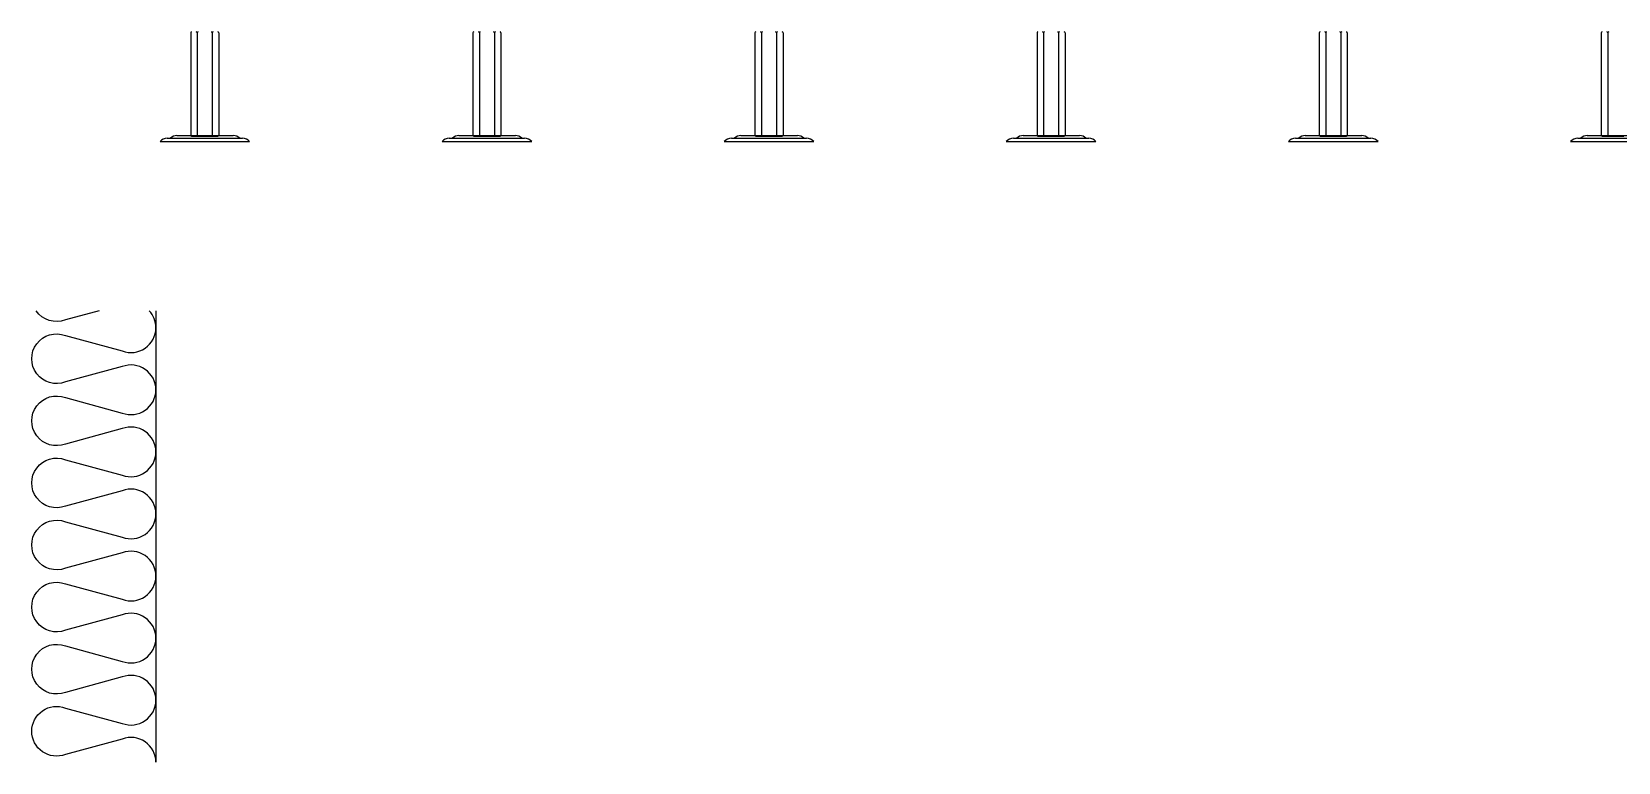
# Model space of a CAD drawing. Header units: millimetres. Extents: x 19868 to 801382, y -4805 to 85279.
# Drawn here: x 300438 to 301844, y 41579 to 42226 of the extents above; entities that cross this region are included whole.
import ezdxf

# ---------------------------------------------------------------- set-up
doc = ezdxf.new("R2010")
doc.units = ezdxf.units.MM
doc.header["$LTSCALE"] = 250
doc.layers.add('GES', color=7, linetype='Continuous')
doc.layers.add('ISL', color=251, linetype='Continuous')

# ---------------------------------------------------------------- blocks, each defined once
blk = doc.blocks.new('*U139')
at = {"layer": 'GES', "color": 8}
for p, q in [((39102.57404727582, 1988.874380415916, -6.5990144e-09), (39102.57404727582, 1898.04273469621, -6.5990144e-09)), ((39108.40647189413, 1988.874380415916, -6.5990144e-09), (39108.40647189413, 1898.04273469621, -6.5990144e-09)), ((39121.7377281608, 1988.874380415916, -6.5990144e-09), (39121.7377281608, 1898.04273469621, -6.5990144e-09)), ((39127.57015277911, 1988.874380415916, -6.5990144e-09), (39127.57015277911, 1898.04273469621, -6.5990144e-09)), ((39352.57404727582, 1988.874380415916, -6.5990144e-09), (39352.57404727582, 1898.04273469621, -6.5990144e-09)), ((39358.40647189413, 1988.874380415916, -6.5990144e-09), (39358.40647189413, 1898.04273469621, -6.5990144e-09)), ((39371.7377281608, 1988.874380415916, -6.5990144e-09), (39371.7377281608, 1898.04273469621, -6.5990144e-09)), ((39377.57015277911, 1988.874380415916, -6.5990144e-09), (39377.57015277911, 1898.04273469621, -6.5990144e-09)), ((39602.57404727582, 1988.874380415916, -6.5990144e-09), (39602.57404727582, 1898.04273469621, -6.5990144e-09)), ((39608.40647189413, 1988.874380415916, -6.5990144e-09), (39608.40647189413, 1898.04273469621, -6.5990144e-09)), ((39621.7377281608, 1988.874380415916, -6.5990144e-09), (39621.7377281608, 1898.04273469621, -6.5990144e-09)), ((39627.57015277911, 1988.874380415916, -6.5990144e-09), (39627.57015277911, 1898.04273469621, -6.5990144e-09)), ((39852.57404727582, 1988.874380415916, -6.5990144e-09), (39852.57404727582, 1898.04273469621, -6.5990144e-09)), ((39858.40647189413, 1988.874380415916, -6.5990144e-09), (39858.40647189413, 1898.04273469621, -6.5990144e-09)), ((39871.7377281608, 1988.874380415916, -6.5990144e-09), (39871.7377281608, 1898.04273469621, -6.5990144e-09)), ((39877.57015277911, 1988.874380415916, -6.5990144e-09), (39877.57015277911, 1898.04273469621, -6.5990144e-09)), ((40102.57404727582, 1988.874380415916, -6.5990144e-09), (40102.57404727582, 1898.04273469621, -6.5990144e-09)), ((40108.40647189413, 1988.874380415916, -6.5990144e-09), (40108.40647189413, 1898.04273469621, -6.5990144e-09)), ((40121.7377281608, 1988.874380415916, -6.5990144e-09), (40121.7377281608, 1898.04273469621, -6.5990144e-09)), ((40127.57015277911, 1988.874380415916, -6.5990144e-09), (40127.57015277911, 1898.04273469621, -6.5990144e-09)), ((40352.57404727582, 1988.874380415916, -6.5990144e-09), (40352.57404727582, 1898.04273469621, -6.5990144e-09)), ((40358.40647189413, 1988.874380415916, -6.5990144e-09), (40358.40647189413, 1898.04273469621, -6.5990144e-09)), ((39075.38411441445, 1892.477273053373), (39154.76008564048, 1892.477273053373, -6.5990144e-09)), ((39081.74395935331, 1895.426448165119), (39148.40024070162, 1895.426448165119)), ((39090.24634774868, 1897.655442724616), (39140.31600429956, 1897.655442724616)), ((39103.40725079272, 1897.209531179309, -6.5990144e-09), (39107.57326837723, 1897.209531179309, -6.5990144e-09)), ((39106.74006486031, 1897.209531179309, -6.5990144e-09), (39106.74006486031, 1897.655442724616)), ((39107.57326837723, 1897.209531179309, -6.5990144e-09), (39122.57093167771, 1897.209531179309, -6.5990144e-09)), ((39109.23967541103, 1897.209531179309, -6.5990144e-09), (39120.90452464391, 1897.209531179309, -6.5990144e-09)), ((39122.57093167771, 1897.209531179309, -6.5990144e-09), (39126.73694926221, 1897.209531179309, -6.5990144e-09)), ((39123.40413519461, 1897.209531179309, -6.5990144e-09), (39123.40413519461, 1897.655442724616)), ((39325.38411441445, 1892.477273053373), (39404.76008564048, 1892.477273053373, -6.5990144e-09)), ((39331.74395935331, 1895.426448165119), (39398.40024070162, 1895.426448165119)), ((39340.24634774868, 1897.655442724616), (39390.31600429956, 1897.655442724616)), ((39353.40725079272, 1897.209531179309, -6.5990144e-09), (39357.57326837723, 1897.209531179309, -6.5990144e-09)), ((39356.74006486031, 1897.209531179309, -6.5990144e-09), (39356.74006486031, 1897.655442724616)), ((39357.57326837723, 1897.209531179309, -6.5990144e-09), (39372.57093167771, 1897.209531179309, -6.5990144e-09)), ((39372.57093167771, 1897.209531179309, -6.5990144e-09), (39376.73694926221, 1897.209531179309, -6.5990144e-09)), ((39373.40413519461, 1897.209531179309, -6.5990144e-09), (39373.40413519461, 1897.655442724616)), ((39575.38411441445, 1892.477273053373), (39654.76008564048, 1892.477273053373, -6.5990144e-09)), ((39581.74395935331, 1895.426448165119), (39648.40024070162, 1895.426448165119)), ((39590.24634774868, 1897.655442724616), (39640.31600429956, 1897.655442724616)), ((39603.40725079272, 1897.209531179309, -6.5990144e-09), (39607.57326837723, 1897.209531179309, -6.5990144e-09)), ((39606.74006486031, 1897.209531179309, -6.5990144e-09), (39606.74006486031, 1897.655442724616)), ((39607.57326837723, 1897.209531179309, -6.5990144e-09), (39622.57093167771, 1897.209531179309, -6.5990144e-09)), ((39622.57093167771, 1897.209531179309, -6.5990144e-09), (39626.73694926221, 1897.209531179309, -6.5990144e-09)), ((39623.40413519461, 1897.209531179309, -6.5990144e-09), (39623.40413519461, 1897.655442724616)), ((39825.38411441445, 1892.477273053373), (39904.76008564048, 1892.477273053373, -6.5990144e-09)), ((39831.74395935331, 1895.426448165119), (39898.40024070162, 1895.426448165119)), ((39840.24634774868, 1897.655442724616), (39890.31600429956, 1897.655442724616)), ((39853.40725079272, 1897.209531179309, -6.5990144e-09), (39857.57326837723, 1897.209531179309, -6.5990144e-09)), ((39856.74006486031, 1897.209531179309, -6.5990144e-09), (39856.74006486031, 1897.655442724616)), ((39857.57326837723, 1897.209531179309, -6.5990144e-09), (39872.57093167771, 1897.209531179309, -6.5990144e-09)), ((39872.57093167771, 1897.209531179309, -6.5990144e-09), (39876.73694926221, 1897.209531179309, -6.5990144e-09)), ((39873.40413519461, 1897.209531179309, -6.5990144e-09), (39873.40413519461, 1897.655442724616)), ((40075.38411441445, 1892.477273053373), (40154.76008564048, 1892.477273053373, -6.5990144e-09)), ((40081.74395935331, 1895.426448165119), (40148.40024070162, 1895.426448165119)), ((40090.24634774868, 1897.655442724616), (40140.31600429956, 1897.655442724616)), ((40103.40725079272, 1897.209531179309, -6.5990144e-09), (40107.57326837723, 1897.209531179309, -6.5990144e-09)), ((40106.74006486031, 1897.209531179309, -6.5990144e-09), (40106.74006486031, 1897.655442724616)), ((40107.57326837723, 1897.209531179309, -6.5990144e-09), (40122.57093167771, 1897.209531179309, -6.5990144e-09)), ((40122.57093167771, 1897.209531179309, -6.5990144e-09), (40126.73694926221, 1897.209531179309, -6.5990144e-09)), ((40123.40413519461, 1897.209531179309, -6.5990144e-09), (40123.40413519461, 1897.655442724616)), ((40325.38411441445, 1892.477273053373), (40404.76008564048, 1892.477273053373, -6.5990144e-09)), ((40331.74395935331, 1895.426448165119), (40398.40024070162, 1895.426448165119)), ((40340.24634774868, 1897.655442724616), (40390.31600429956, 1897.655442724616)), ((40353.40725079272, 1897.209531179309, -6.5990144e-09), (40357.57326837723, 1897.209531179309, -6.5990144e-09)), ((40356.74006486031, 1897.209531179309, -6.5990144e-09), (40356.74006486031, 1897.655442724616)), ((40357.57326837723, 1897.209531179309, -6.5990144e-09), (40372.57093167771, 1897.209531179309, -6.5990144e-09))]:
    blk.add_line(p, q, dxfattribs=at)
for centre, radius, start, end in [((39103.40725079272, 1988.874380415916, -6.5990144e-09), 0.8332035168147491, 90, 180), ((39107.57326837723, 1988.874380415916, -6.5990144e-09), 0.8332035168147491, 0, 90), ((39109.23967541103, 1988.874380415916, -6.5990144e-09), 0.8332035168147491, 90, 180), ((39120.90452464391, 1988.874380415916, -6.5990144e-09), 0.8332035168147491, 0, 90), ((39122.57093167771, 1988.874380415916, -6.5990144e-09), 0.8332035168147491, 90, 180), ((39126.73694926221, 1988.874380415916, -6.5990144e-09), 0.8332035168147491, 0, 90), ((39353.40725079272, 1988.874380415916, -6.5990144e-09), 0.8332035168147491, 90, 180), ((39357.57326837723, 1988.874380415916, -6.5990144e-09), 0.8332035168147491, 0, 90), ((39359.23967541103, 1988.874380415916, -6.5990144e-09), 0.8332035168147491, 90, 180), ((39370.90452464391, 1988.874380415916, -6.5990144e-09), 0.8332035168147491, 0, 90), ((39372.57093167771, 1988.874380415916, -6.5990144e-09), 0.8332035168147491, 90, 180), ((39376.73694926221, 1988.874380415916, -6.5990144e-09), 0.8332035168147491, 0, 90), ((39603.40725079272, 1988.874380415916, -6.5990144e-09), 0.8332035168147491, 90, 180), ((39607.57326837723, 1988.874380415916, -6.5990144e-09), 0.8332035168147491, 0, 90), ((39609.23967541103, 1988.874380415916, -6.5990144e-09), 0.8332035168147491, 90, 180), ((39620.90452464391, 1988.874380415916, -6.5990144e-09), 0.8332035168147491, 0, 90), ((39622.57093167771, 1988.874380415916, -6.5990144e-09), 0.8332035168147491, 90, 180), ((39626.73694926221, 1988.874380415916, -6.5990144e-09), 0.8332035168147491, 0, 90), ((39853.40725079272, 1988.874380415916, -6.5990144e-09), 0.8332035168147491, 90, 180), ((39857.57326837723, 1988.874380415916, -6.5990144e-09), 0.8332035168147491, 0, 90), ((39859.23967541103, 1988.874380415916, -6.5990144e-09), 0.8332035168147491, 90, 180), ((39870.90452464391, 1988.874380415916, -6.5990144e-09), 0.8332035168147491, 0, 90), ((39872.57093167771, 1988.874380415916, -6.5990144e-09), 0.8332035168147491, 90, 180), ((39876.73694926221, 1988.874380415916, -6.5990144e-09), 0.8332035168147491, 0, 90), ((40103.40725079272, 1988.874380415916, -6.5990144e-09), 0.8332035168147491, 90, 180), ((40107.57326837723, 1988.874380415916, -6.5990144e-09), 0.8332035168147491, 0, 90), ((40109.23967541103, 1988.874380415916, -6.5990144e-09), 0.8332035168147491, 90, 180), ((40120.90452464391, 1988.874380415916, -6.5990144e-09), 0.8332035168147491, 0, 90), ((40122.57093167771, 1988.874380415916, -6.5990144e-09), 0.8332035168147491, 90, 180), ((40126.73694926221, 1988.874380415916, -6.5990144e-09), 0.8332035168147491, 0, 90), ((40353.40725079272, 1988.874380415916, -6.5990144e-09), 0.8332035168147491, 90, 180), ((40357.57326837723, 1988.874380415916, -6.5990144e-09), 0.8332035168147491, 0, 90), ((40359.23967541103, 1988.874380415916, -6.5990144e-09), 0.8332035168147491, 90, 180), ((39081.74395935331, 1887.094412996113), 8.332035168147492, 90, 139.756015245174), ((39090.24634774868, 1889.32340755561), 8.332035168147492, 90, 132.9053798797213), ((39103.40725079272, 1898.04273469621, -6.5990144e-09), 0.8332035168147491, 180, 270), ((39107.57326837723, 1898.04273469621, -6.5990144e-09), 0.8332035168147491, 270, 0), ((39109.23967541103, 1898.04273469621, -6.5990144e-09), 0.8332035168147491, 180, 270), ((39120.90452464391, 1898.04273469621, -6.5990144e-09), 0.8332035168147491, 270, 0), ((39122.57093167771, 1898.04273469621, -6.5990144e-09), 0.8332035168147491, 180, 270), ((39126.73694926221, 1898.04273469621, -6.5990144e-09), 0.8332035168147491, 270, 0), ((39140.31600429956, 1889.32340755561), 8.332035168147492, 47.09462012027861, 90), ((39148.40024070162, 1887.094412996113), 8.332035168147492, 40.24398475482596, 90), ((39331.74395935331, 1887.094412996113), 8.332035168147492, 90, 139.7560152451738), ((39340.24634774868, 1889.32340755561), 8.332035168147492, 90, 132.9053798797217), ((39353.40725079272, 1898.04273469621, -6.5990144e-09), 0.8332035168147491, 180, 270), ((39357.57326837723, 1898.04273469621, -6.5990144e-09), 0.8332035168147491, 270, 0), ((39359.23967541103, 1898.04273469621, -6.5990144e-09), 0.8332035168147491, 180, 270), ((39372.57093167771, 1898.04273469621, -6.5990144e-09), 0.8332035168147491, 180, 270), ((39376.73694926221, 1898.04273469621, -6.5990144e-09), 0.8332035168147491, 270, 0), ((39390.31600429956, 1889.32340755561), 8.332035168147492, 47.09462012027826, 90), ((39398.40024070162, 1887.094412996113), 8.332035168147492, 40.24398475482613, 90), ((39581.74395935331, 1887.094412996113), 8.332035168147492, 90, 139.7560152451749), ((39590.24634774868, 1889.32340755561), 8.332035168147492, 90, 132.9053798797205), ((39603.40725079272, 1898.04273469621, -6.5990144e-09), 0.8332035168147491, 180, 270), ((39607.57326837723, 1898.04273469621, -6.5990144e-09), 0.8332035168147491, 270, 0), ((39609.23967541103, 1898.04273469621, -6.5990144e-09), 0.8332035168147491, 180, 270), ((39622.57093167771, 1898.04273469621, -6.5990144e-09), 0.8332035168147491, 180, 270), ((39626.73694926221, 1898.04273469621, -6.5990144e-09), 0.8332035168147491, 270, 0), ((39640.31600429956, 1889.32340755561), 8.332035168147492, 47.09462012027946, 90), ((39648.40024070162, 1887.094412996113), 8.332035168147492, 40.24398475482507, 90), ((39831.74395935331, 1887.094412996113), 8.332035168147492, 90, 139.7560152451749), ((39840.24634774868, 1889.32340755561), 8.332035168147492, 90, 132.9053798797229), ((39853.40725079272, 1898.04273469621, -6.5990144e-09), 0.8332035168147491, 180, 270), ((39857.57326837723, 1898.04273469621, -6.5990144e-09), 0.8332035168147491, 270, 0), ((39859.23967541103, 1898.04273469621, -6.5990144e-09), 0.8332035168147491, 180, 270), ((39872.57093167771, 1898.04273469621, -6.5990144e-09), 0.8332035168147491, 180, 270), ((39876.73694926221, 1898.04273469621, -6.5990144e-09), 0.8332035168147491, 270, 0), ((39890.31600429956, 1889.32340755561), 8.332035168147492, 47.09462012027708, 90), ((39898.40024070162, 1887.094412996113), 8.332035168147492, 40.24398475482507, 90), ((40081.74395935331, 1887.094412996113), 8.332035168147492, 90, 139.7560152451749), ((40090.24634774868, 1889.32340755561), 8.332035168147492, 90, 132.9053798797229), ((40103.40725079272, 1898.04273469621, -6.5990144e-09), 0.8332035168147491, 180, 270), ((40107.57326837723, 1898.04273469621, -6.5990144e-09), 0.8332035168147491, 270, 0), ((40109.23967541103, 1898.04273469621, -6.5990144e-09), 0.8332035168147491, 180, 270), ((40122.57093167771, 1898.04273469621, -6.5990144e-09), 0.8332035168147491, 180, 270), ((40126.73694926221, 1898.04273469621, -6.5990144e-09), 0.8332035168147491, 270, 0), ((40140.31600429956, 1889.32340755561), 8.332035168147492, 47.09462012027708, 90), ((40148.40024070162, 1887.094412996113), 8.332035168147492, 40.24398475482507, 90), ((40331.74395935331, 1887.094412996113), 8.332035168147492, 90, 139.7560152451707), ((40340.24634774868, 1889.32340755561), 8.332035168147492, 90, 132.9053798797229), ((40353.40725079272, 1898.04273469621, -6.5990144e-09), 0.8332035168147491, 180, 270), ((40357.57326837723, 1898.04273469621, -6.5990144e-09), 0.8332035168147491, 270, 0), ((40359.23967541103, 1898.04273469621, -6.5990144e-09), 0.8332035168147491, 180, 270)]:
    blk.add_arc(centre, radius, start, end, dxfattribs=at)

msp = doc.modelspace()

# ---------------------------------------------------------------- linework, layer by layer
at = {"layer": 'ISL', "elevation": -7.804916298791291e-10}
for points in [[(300548.2085264648, 41578.93057100868, 0.52475654342973), (300518.3985283527, 41599.49373137338), (300468.018528353, 41585.85373137244, -0.5249131528944243), (300438.2085283936, 41606.42238853713, -0.5249131528944243), (300468.018528353, 41626.99104570183), (300518.3985283527, 41613.35104570088, 0.5248556557723135), (300548.2085283531, 41633.92104570031, 0.5248556557725275), (300518.3985283535, 41654.4910457009), (300468.0185283532, 41640.85104570181, -1.449197860960045), (300468.0185283541, 41681.99104570183), (300518.3985283538, 41668.35104570088, 0.5248556557723135), (300548.2085283542, 41688.92104570031, 0.5248556557725275), (300518.3985283546, 41709.4910457009), (300468.0185283543, 41695.85104570181, -1.449197860960045), (300468.0185283551, 41736.99104570183), (300518.3985283548, 41723.35104570088, 0.5248556557723135), (300548.2085283552, 41743.92104570031, 0.5248556557725275), (300518.3985283556, 41764.4910457009), (300468.0185283553, 41750.85104570181, -1.449197860960045), (300468.0185283562, 41791.99104570183), (300518.3985283559, 41778.35104570088, 0.5248556557723135), (300548.2085283563, 41798.92104570031, 0.5248556557725275), (300518.3985283567, 41819.4910457009), (300468.0185283564, 41805.85104570181, -1.449197860960045), (300468.0185283572, 41846.99104570183), (300518.3985283569, 41833.35104570088, 0.5248556557723135), (300548.2085283573, 41853.92104570031, 0.5248556557725275), (300518.3985283577, 41874.4910457009), (300468.0185283574, 41860.85104570181, -1.449197860960045), (300468.0185283583, 41901.99104570183), (300518.398528358, 41888.35104570088, 0.5248556557723135), (300548.2085283584, 41908.92104570031, 0.5248556557725275), (300518.3985283588, 41929.4910457009), (300468.0185283585, 41915.85104570181, -1.449197860960045), (300468.0185283593, 41956.99104570183), (300518.398528359, 41943.35104570088, 0.5248556557723135), (300548.2085283594, 41963.92104570031, 0.1899145477324311), (300542.2920645877, 41978.93057100822, 0.1899145477324311)], [(300497.8606460256, 41978.9305710082), (300468.0185283595, 41970.85104570181, -0.3452846696468813), (300442.0976524, 41978.93057100819)]]:
    msp.add_lwpolyline(points, format="xyb", dxfattribs=at)
msp.add_lwpolyline([(300548.2085264648, 41978.93057100822), (300548.2085264648, 41578.93057100867)], dxfattribs=at)

# ---------------------------------------------------------------- block references
at = {"layer": 'GES', "color": 2, "linetype": 'Continuous'}
msp.add_blockref('*U139', (261476.4986299827, 40236.4532979478), dxfattribs=at)

doc.saveas('drawing.dxf')
